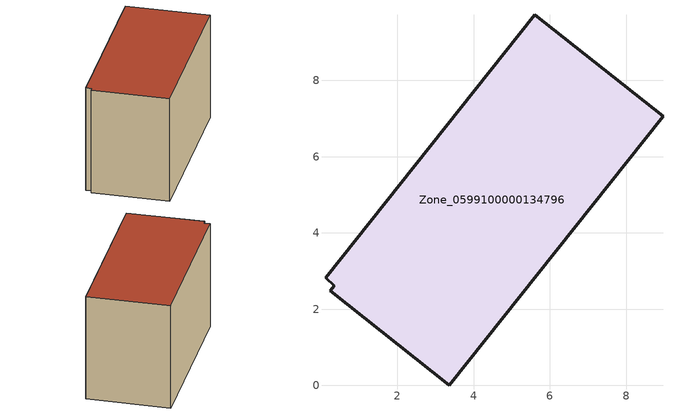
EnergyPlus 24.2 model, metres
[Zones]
Zone_0599100000134796
 floor ground (C_G): 0.25,2.48 0.35,2.62 0.12,2.82 5.61,9.73 8.97,7.05 3.36,0 z0.54
 wall outside (C_F): 8.97,7.05 5.61,9.73 0.12,2.82 0.35,2.62 0.25,2.48 3.36,0 8.97,7.05 z0.54:6.23
 roof outside (C_R): 0.35,2.62 0.25,2.48 3.36,0 8.97,7.05 5.61,9.73 0.12,2.82 z6.23
[BUILDING]
Pand.0599100000134796: North Axis=0; Terrain=City; Loads Convergence Tolerance Value=0.04; Temperature Convergence Tolerance Value=0.4; Solar Distribution=FullExterior; Maximum Number of Warmup Days=25; Minimum Number of Warmup Days=1
[Site:Location]
Rotterdam.The.Hague.AP_ZH_NLD Design_Conditions: Latitude=51.96; Longitude=4.45; Time Zone=1; Elevation=-4.5
[SITE:GROUNDTEMPERATURE:BUILDINGSURFACE]
18, 18, 18, 18, 18, 18, 18, 18, 18, 18, 18, 18
[MATERIAL] Thermal Absorptance=0.9; Solar Absorptance=0.7; Visible Absorptance=0.7
Name | Roughness | Thickness | Conductivity | Density | Specific Heat
G.TI.1946-1964 | MediumSmooth | 0.15 | 1 | 540 | 1210
F.TI.1946-1964 | Rough | 0.3 | 0.857143 | 1920 | 840
R.TI.1946-1964 | MediumRough | 0.2 | 0.277778 | 1500 | 1000
[CONSTRUCTION]
C_G: G.TI.1946-1964
C_F: F.TI.1946-1964
C_R: R.TI.1946-1964
[ZONE]
Zone_0599100000134796: Type=1; Multiplier=1; Ceiling Height=Autocalculate; Volume=Autocalculate; Floor Area=autocalculate; Part of Total Floor Area=Yes
[ZONEINFILTRATION:DESIGNFLOWRATE]
Infil_Zone_0599100000134796: Zone or ZoneList or Space or SpaceList=Zone_0599100000134796; Schedule=AlwaysOn; Design Flow Rate Calculation Method=Flow/Area; Flow Rate per Floor Area=0.003; Constant Term Coefficient=1; Temperature Term Coefficient=0; Velocity Term Coefficient=0; Velocity Squared Term Coefficient=0
[HVACTEMPLATE:ZONE:IDEALLOADSAIRSYSTEM]
Zone_0599100000134796: Maximum Heating Supply Air Temperature=50; Minimum Cooling Supply Air Temperature=13; Maximum Heating Supply Air Humidity Ratio=0.0156; Minimum Cooling Supply Air Humidity Ratio=0.0077; Heating Limit=NoLimit; Cooling Limit=NoLimit; Dehumidification Control Type=ConstantSensibleHeatRatio; Cooling Sensible Heat Ratio=0.7; Dehumidification Setpoint=60; Humidification Control Type=None; Humidification Setpoint=30; Outdoor Air Method=None; Outdoor Air Flow Rate per Person=0.00944; Outdoor Air Flow Rate per Zone Floor Area=0; Outdoor Air Flow Rate per Zone=0; Demand Controlled Ventilation Type=None; Outdoor Air Economizer Type=NoEconomizer; Heat Recovery Type=None; Sensible Heat Recovery Effectiveness=0.7; Latent Heat Recovery Effectiveness=0.65
[ZONECONTROL:THERMOSTAT]
ThermostatControl_Zone_0599100000134796: Zone or ZoneList=Zone_0599100000134796; Control Type Schedule=DualSetpointControlType; Control 1=Thermostat_Zone_0599100000134796; Temperature Difference Between Cutout And Setpoint=0
[THERMOSTATSETPOINT:DUALSETPOINT]
Thermostat_Zone_0599100000134796: Heating Setpoint Temperature Schedule=HeatingSetpoint_Zone_0599100000134796; Cooling Setpoint Temperature Schedule=CoolingSetpoint_Zone_0599100000134796
[SCHEDULE:COMPACT]
HeatingSetpoint_Zone_0599100000134796: Through: 12/31, For: AllDays, Until: 24:00, 21
CoolingSetpoint_Zone_0599100000134796: Through: 12/31, For: AllDays, Until: 24:00, 24
DualSetpointControlType: Through: 12/31, For: AllDays, Until: 24:00, 4
AlwaysOn: Through: 12/31, For: AllDays, Until: 24:00, 1
